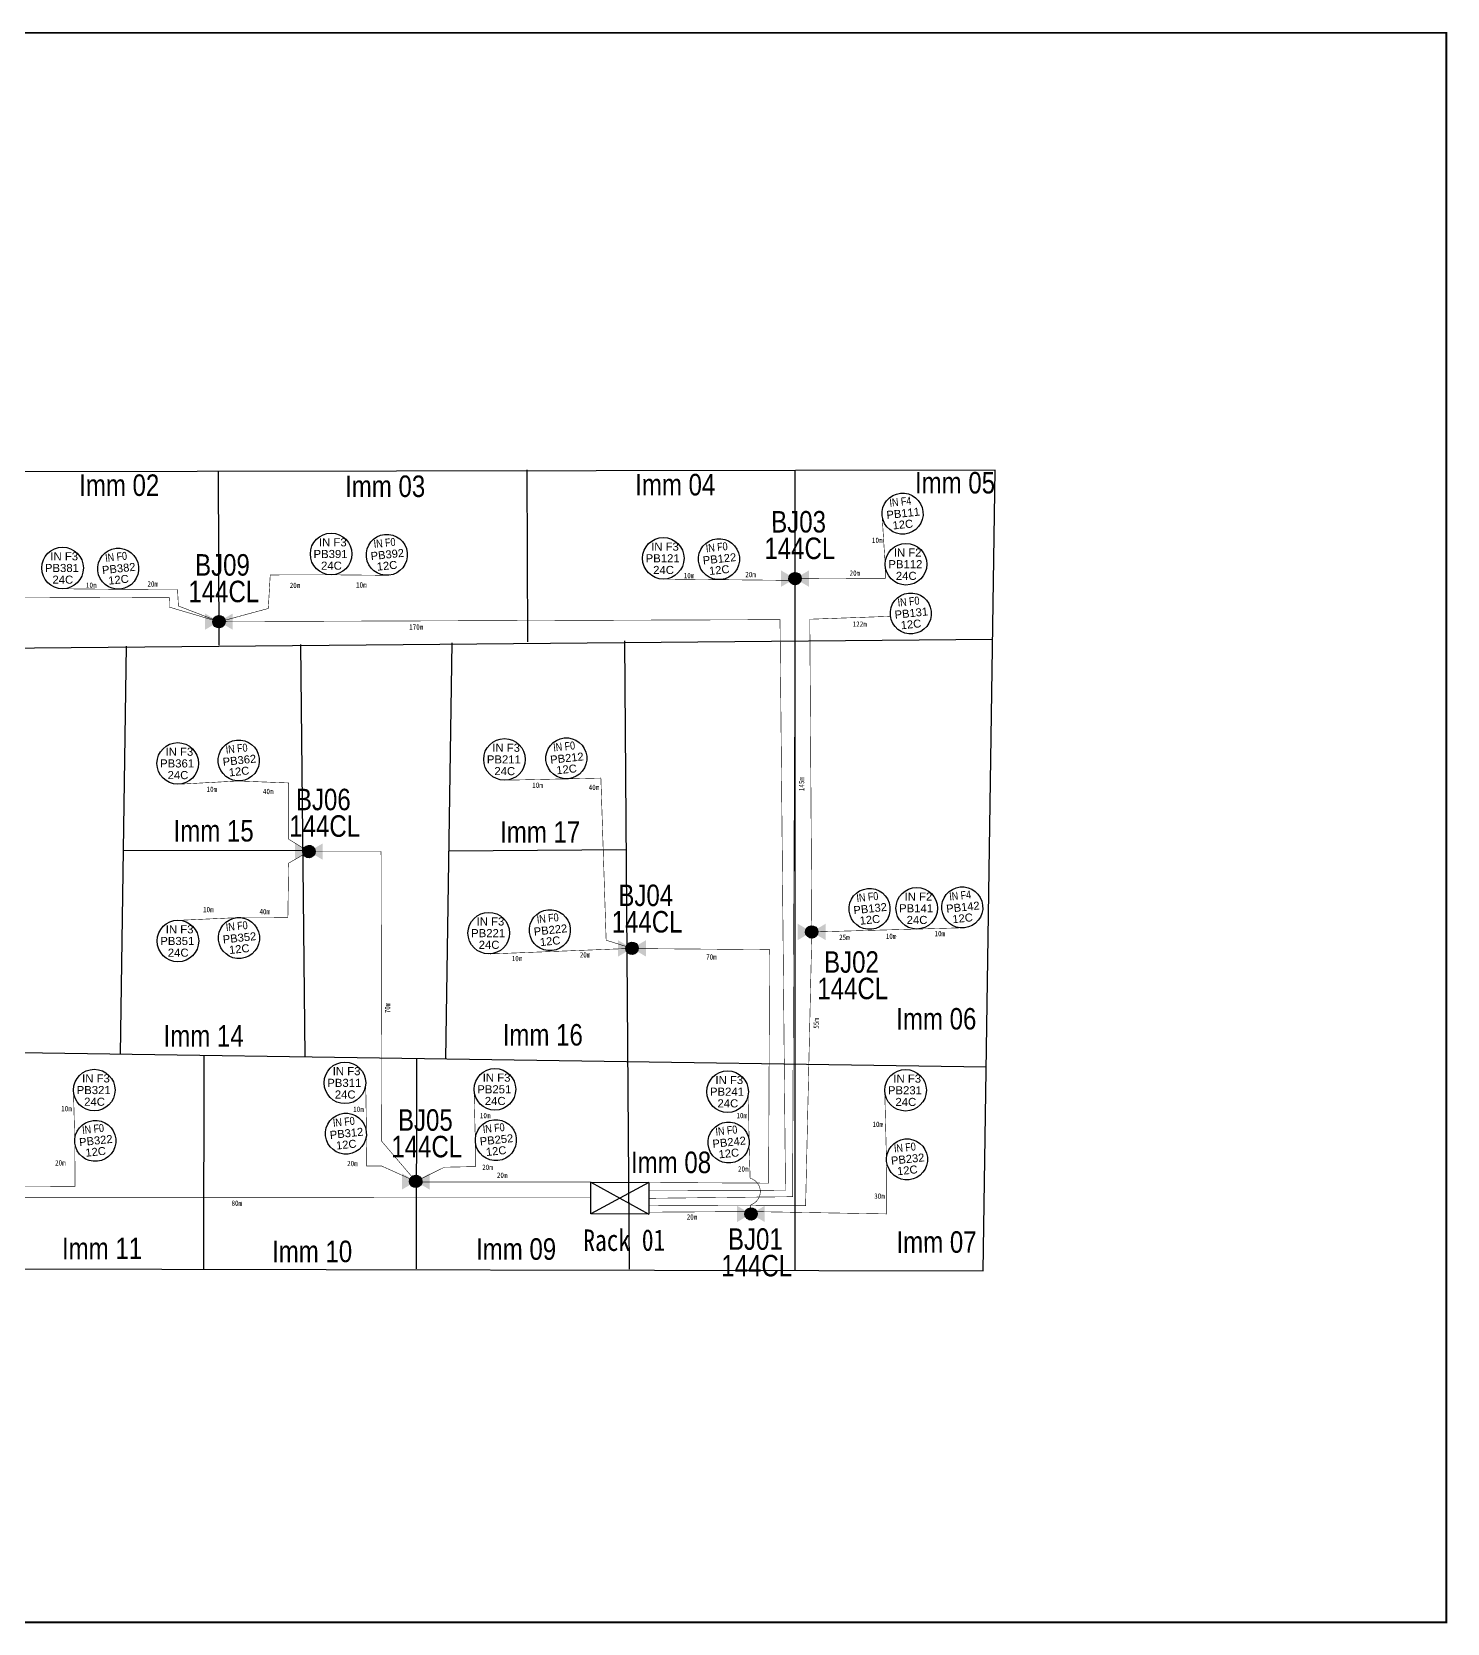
# Model space of a CAD drawing. Header units: metres. Extents: x 617888 to 618695, y 3705043 to 3706972.
# Drawn here: x 617964.1 to 618095.7, y 3706824.2 to 3706972.1 of the extents above; entities that cross this region are included whole.
import ezdxf

# ---------------------------------------------------------------- set-up
doc = ezdxf.new("R2010")
doc.units = ezdxf.units.M
doc.header["$MEASUREMENT"] = 0
doc.layers.get('0').update_dxf_attribs({"linetype": 'CONTINUOUS', "lineweight": 100})
for name, color, linetype in [('144C New Closure', 1, 'CONTINUOUS'), ('72C New Closure', 1, 'CONTINUOUS'), ('BOEDER', 7, 'CONTINUOUS'), ('FDT', 1, 'CONTINUOUS'), ('FDT TYPE1', 1, 'CONTINUOUS'), ('outline', 8, 'CONTINUOUS'), ('Slimbox 12fo', 200, 'CONTINUOUS'), ('Slimbox 24fo', 3, 'CONTINUOUS')]:
    doc.layers.add(name, color=color, linetype=linetype)
doc.layers.add('MICRO CABLE 144FO', color=3, linetype='CONTINUOUS', lineweight=20)
doc.layers.add('MICRO CABLE 48FO', color=6, linetype='CONTINUOUS', lineweight=20)
doc.styles.add('ARIAL', font='arial.ttf')
doc.styles.add('Notes', font='arial.ttf', dxfattribs={"height": 3})
doc.styles.get("Standard").update_dxf_attribs({"font": 'simhei.ttf'})

# ---------------------------------------------------------------- blocks, each defined once
blk = doc.blocks.new('A$C162cf0db')
at = {"layer": 'Slimbox 12fo'}
blk.add_ellipse((3.85, 3.85), major_axis=(-2.72, 2.72), ratio=1, start_param=3.926991, end_param=10.210176, dxfattribs=at)
at = {"layer": 'Slimbox 12fo', "style": 'Notes'}
for tag, p in [('OUT', (1.63, 5.37)), ('S002-1', (0.82, 3.15)), ('12C', (1.77, 1.06))]:
    blk.add_attdef(tag, p, '', height=1.5, dxfattribs=at)
blk = doc.blocks.new('A$Cc94eeee8')
at = {"layer": 'Slimbox 24fo'}
blk.add_ellipse((3.85, 3.85, -4.93), major_axis=(-2.72, 2.72), ratio=1, start_param=3.926991, end_param=10.210176, dxfattribs=at)
at = {"layer": 'Slimbox 24fo', "style": 'Notes'}
for tag, p in [('OUT', (1.6, 5.26)), ('S001-1', (0.59, 3.1)), ('24C', (1.98, 0.94))]:
    blk.add_attdef(tag, p, '', height=1.5, dxfattribs=at)
blk = doc.blocks.new('A$C1e5c36fa')
at = {"layer": 'FDT TYPE1', "lineweight": -3}
for p, q in [((5, 4.74), (1.1, 0)), ((0, 2.73), (6.1, 2.01))]:
    blk.add_line(p, q, dxfattribs=at)
blk.add_lwpolyline([(0, 2.73), (5, 4.74), (6.1, 2.01), (1.1, 0)], close=True, dxfattribs=at)
blk = doc.blocks.new('接头盒')
at = {"lineweight": 25}
h = blk.add_hatch(color=1, dxfattribs=at)
h.dxf.hatch_style = 1
edge = h.paths.add_edge_path()
edge.add_line((-0.01, -0.01), (-3.97, 2.31))
edge.add_line((-3.97, 2.31), (-3.97, -2.33))
edge.add_line((-3.97, -2.33), (-0.01, -0.01))
h.paths.add_polyline_path([(3.94, 2.31), (-0.01, -0.01), (3.94, -2.33)])
h = blk.add_hatch(color=1, dxfattribs=at)
h.dxf.hatch_style = 1
edge = h.paths.add_edge_path()
edge.add_ellipse((-0.01, -0.01), major_axis=(-0.14, 1.76), ratio=1, start_angle=135, end_angle=315)
edge.add_ellipse((-0.01, -0.01), major_axis=(-0.14, 1.76), ratio=1, start_angle=315, end_angle=495)
at = {"color": 1, "lineweight": 25}
for centre, major_axis in [((0, 0), (0.54, 1.68)), ((0.02, -0.04), (-0.13, 1.66))]:
    blk.add_ellipse(centre, major_axis=major_axis, ratio=1, start_param=5.497787, end_param=11.780972, dxfattribs=at)

msp = doc.modelspace()

# ---------------------------------------------------------------- linework, layer by layer
at = {"layer": 'BOEDER', "color": 0, "ltscale": 0.6, "const_width": 0.184}
msp.add_lwpolyline([(618095.63, 3706972.05), (617888.08, 3706972.05), (617888.09, 3706824.28), (618095.63, 3706824.28)], close=True, dxfattribs=at)
at = {"layer": 'BOEDER', "color": 0, "linetype": 'Continuous', "lineweight": -3, "const_width": 0.092}
msp.add_lwpolyline([(617911.24, 3706972.06), (618095.63, 3706972.06), (618095.63, 3706824.28), (617911.24, 3706824.28)], close=True, dxfattribs=at)
at = {"layer": 'MICRO CABLE 144FO', "const_width": 0.05, "elevation": 7.24}
for points in [[(618021.46, 3706863.69), (618034.84, 3706863.84), (618035.07, 3706921.3)], [(618021.47, 3706864.45), (618034.18, 3706864.42), (618033.67, 3706917.49), (617981.5, 3706917.31)], [(618016.09, 3706865.2), (617999.85, 3706865.21), (617996.62, 3706869), (617996.57, 3706895.94), (617989.85, 3706895.93)], [(618016.08, 3706863.73), (617959.42, 3706863.76), (617955.68, 3706866.48), (617955.83, 3706893.35)], [(618021.46, 3706863.05), (618036.05, 3706863), (618036.63, 3706888.45)], [(618021.47, 3706865.16), (618032.61, 3706865.1), (618032.7, 3706886.81), (618019.92, 3706886.91)], [(618021.45, 3706862.4), (618030.95, 3706862.46)]]:
    msp.add_lwpolyline(points, dxfattribs=at)
at = {"layer": 'MICRO CABLE 48FO', "const_width": 0.05}
for points in [[(618035.07, 3706921.3), (618043.47, 3706921.34), (618043.45, 3706922.61), (618043.16, 3706927.23)], [(618034.85, 3706921.14), (618022.74, 3706921.26)], [(618019.91, 3706886.93), (618017.5, 3706887.69), (618017.01, 3706902.76), (618008.03, 3706902.56)], [(617989.86, 3706895.92), (617987.97, 3706897.08), (617987.97, 3706902.31), (617983.26, 3706902.49), (617977.76, 3706902.19)], [(617989.84, 3706895.93), (617987.97, 3706894.85), (617987.9, 3706889.81), (617983.34, 3706889.79), (617977.85, 3706889.54)], [(618019.91, 3706886.93), (618006.69, 3706886.41)]]:
    msp.add_lwpolyline(points, dxfattribs=at)
at = {"layer": 'MICRO CABLE 48FO', "const_width": 0.05, "elevation": 7.24}
for points in [[(617981.49, 3706917.31), (617977.72, 3706918.76), (617977.64, 3706920.29), (617972.11, 3706920.31), (617966.93, 3706920.36)], [(617981.5, 3706917.29), (617986.08, 3706918.53), (617986.26, 3706921.65), (617991.93, 3706921.66), (617997.08, 3706921.61)], [(617981.49, 3706917.29), (617976.86, 3706918.66), (617976.87, 3706919.53), (617949.73, 3706919.64), (617944.57, 3706919.69)], [(618036.63, 3706888.45), (618036.44, 3706917.53), (618043.94, 3706917.8)], [(618036.63, 3706888.45), (618050.94, 3706888.85)], [(617959.42, 3706863.76), (617961.35, 3706864.82), (617968.11, 3706864.81), (617968.08, 3706869.02), (617967.96, 3706873.71)], [(617999.8, 3706865.26), (617996.6, 3706866.7), (617995.23, 3706866.7), (617995.21, 3706869.72), (617995.14, 3706874.45)], [(617999.8, 3706865.26), (618002.45, 3706866.58), (618005.33, 3706866.64), (618005.33, 3706869.1), (618005.22, 3706873.78)], [(618030.95, 3706862.46), (618043.55, 3706862.24), (618043.57, 3706867.26), (618043.41, 3706873.71)]]:
    msp.add_lwpolyline(points, dxfattribs=at)
msp.add_lwpolyline([(618030.95, 3706862.46), (618030.94, 3706863.08, 0.741977), (618030.89, 3706865.56), (618030.79, 3706868.84), (618030.73, 3706873.65)], format="xyb", dxfattribs=at)
at = {"layer": 'outline'}
for p, q in [((618053.69, 3706931.39), (617939.58, 3706931.19)), ((617981.5, 3706915.11), (617981.44, 3706931.32)), ((618010.22, 3706915.42), (618010.17, 3706931.41)), ((618035.07, 3706857), (618035.07, 3706931.36)), ((618052.57, 3706856.96), (618053.69, 3706931.39)), ((617939.26, 3706914.65), (618053.45, 3706915.67)), ((617972.87, 3706915.02), (617972.3, 3706877.12)), ((617989.52, 3706876.86), (617989.1, 3706915.19)), ((618003.15, 3706915.35), (618002.57, 3706876.66)), ((618019.22, 3706915.52), (618019.64, 3706857.11)), ((617972.58, 3706896.07), (617989.31, 3706896.03)), ((618002.86, 3706896), (618019.36, 3706896.12)), ((617938.53, 3706877.62), (618052.85, 3706875.9)), ((617980.08, 3706877), (617980.06, 3706857.14)), ((617999.86, 3706876.7), (617999.84, 3706857.13)), ((617938.13, 3706857.17), (618052.57, 3706856.96))]:
    msp.add_line(p, q, dxfattribs=at)

# ---------------------------------------------------------------- block references
at = {"layer": '144C New Closure', "linetype": 'ByBlock', "xscale": 0.3260256163212281, "yscale": 0.326025616324111, "zscale": 0.3260256163400876, "rotation": 0.02377155865601683}
for p in [(618035.07, 3706921.31), (617981.49, 3706917.31, 7.24), (617989.85, 3706895.93), (618036.62, 3706888.46, 7.24), (618019.91, 3706886.93), (617999.8, 3706865.26, 7.24), (618030.97, 3706862.24)]:
    msp.add_blockref('接头盒', p, dxfattribs=at)
at = {"layer": 'FDT', "rotation": 337.6689858570981}
msp.add_blockref('A$C1e5c36fa', (618015.05, 3706862.67, 7.24), dxfattribs=at)
at = {"layer": 'Slimbox 12fo'}
ref = msp.add_blockref('A$C162cf0db', (618043.37, 3706925.25), dxfattribs=dict(at, xscale=0.4959563047812433, yscale=0.4959563047812433, zscale=0.4959563047812433, rotation=6))
ref.add_attrib('12C', '12C', (618044.18, 3706925.87), dxfattribs={"height": 0.744, "rotation": 6, "style": 'Notes'})
ref.add_attrib('S002-1', 'PB111', (618043.61, 3706926.85), dxfattribs={"height": 0.744, "rotation": 6, "style": 'Notes'})
ref.add_attrib('OUT', 'IN F4', (618043.89, 3706927.98), dxfattribs={"height": 0.744, "rotation": 6, "style": 'Notes', "width": 0.8})
ref = msp.add_blockref('A$C162cf0db', (617995.4, 3706921.42), dxfattribs=dict(at, xscale=0.4959563047812433, yscale=0.4959563047812433, zscale=0.4959563047812433, rotation=6))
ref.add_attrib('12C', '12C', (617996.21, 3706922.04), dxfattribs={"height": 0.744, "rotation": 6, "style": 'Notes'})
ref.add_attrib('S002-1', 'PB392', (617995.64, 3706923.02), dxfattribs={"height": 0.744, "rotation": 6, "style": 'Notes'})
ref.add_attrib('OUT', 'IN F0', (617995.92, 3706924.15), dxfattribs={"height": 0.744, "rotation": 6, "style": 'Notes', "width": 0.8})
ref = msp.add_blockref('A$C162cf0db', (618026.29, 3706921.02), dxfattribs=dict(at, xscale=0.4959563047812433, yscale=0.4959563047812433, zscale=0.4959563047812433, rotation=6))
ref.add_attrib('12C', '12C', (618027.11, 3706921.64), dxfattribs={"height": 0.744, "rotation": 6, "style": 'Notes'})
ref.add_attrib('S002-1', 'PB122', (618026.53, 3706922.62), dxfattribs={"height": 0.744, "rotation": 6, "style": 'Notes'})
ref.add_attrib('OUT', 'IN F0', (618026.81, 3706923.75), dxfattribs={"height": 0.744, "rotation": 6, "style": 'Notes', "width": 0.8})
ref = msp.add_blockref('A$C162cf0db', (617970.42, 3706920.13), dxfattribs=dict(at, xscale=0.4959563047812433, yscale=0.4959563047812433, zscale=0.4959563047812433, rotation=6))
ref.add_attrib('12C', '12C', (617971.24, 3706920.74), dxfattribs={"height": 0.744, "rotation": 6, "style": 'Notes'})
ref.add_attrib('S002-1', 'PB382', (617970.66, 3706921.72), dxfattribs={"height": 0.744, "rotation": 6, "style": 'Notes'})
ref.add_attrib('OUT', 'IN F0', (617970.95, 3706922.86), dxfattribs={"height": 0.744, "rotation": 6, "style": 'Notes', "width": 0.8})
ref = msp.add_blockref('A$C162cf0db', (618044.13, 3706915.97), dxfattribs=dict(at, xscale=0.4959563047812433, yscale=0.4959563047812433, zscale=0.4959563047812433, rotation=6))
ref.add_attrib('12C', '12C', (618044.94, 3706916.59), dxfattribs={"height": 0.744, "rotation": 6, "style": 'Notes'})
ref.add_attrib('S002-1', 'PB131', (618044.37, 3706917.57), dxfattribs={"height": 0.744, "rotation": 6, "style": 'Notes'})
ref.add_attrib('OUT', 'IN F0', (618044.65, 3706918.7), dxfattribs={"height": 0.744, "rotation": 6, "style": 'Notes', "width": 0.8})
ref = msp.add_blockref('A$C162cf0db', (617981.63, 3706902.3), dxfattribs=dict(at, xscale=0.4959563047812433, yscale=0.4959563047812433, zscale=0.4959563047812433, rotation=6))
ref.add_attrib('12C', '12C', (617982.45, 3706902.91), dxfattribs={"height": 0.744, "rotation": 6, "style": 'Notes'})
ref.add_attrib('S002-1', 'PB362', (617981.88, 3706903.89), dxfattribs={"height": 0.744, "rotation": 6, "style": 'Notes'})
ref.add_attrib('OUT', 'IN F0', (617982.16, 3706905.03), dxfattribs={"height": 0.744, "rotation": 6, "style": 'Notes', "width": 0.8})
ref = msp.add_blockref('A$C162cf0db', (618012.1, 3706902.5), dxfattribs=dict(at, xscale=0.4959563047812433, yscale=0.4959563047812433, zscale=0.4959563047812433, rotation=6))
ref.add_attrib('12C', '12C', (618012.91, 3706903.11), dxfattribs={"height": 0.744, "rotation": 6, "style": 'Notes'})
ref.add_attrib('S002-1', 'PB212', (618012.34, 3706904.09), dxfattribs={"height": 0.744, "rotation": 6, "style": 'Notes'})
ref.add_attrib('OUT', 'IN F0', (618012.62, 3706905.23), dxfattribs={"height": 0.744, "rotation": 6, "style": 'Notes', "width": 0.8})
ref = msp.add_blockref('A$C162cf0db', (618040.3, 3706888.5), dxfattribs=dict(at, xscale=0.4959563047812433, yscale=0.4959563047812433, zscale=0.4959563047812433, rotation=6))
ref.add_attrib('12C', '12C', (618041.12, 3706889.12), dxfattribs={"height": 0.744, "rotation": 6, "style": 'Notes'})
ref.add_attrib('S002-1', 'PB132', (618040.54, 3706890.1), dxfattribs={"height": 0.744, "rotation": 6, "style": 'Notes'})
ref.add_attrib('OUT', 'IN F0', (618040.82, 3706891.23), dxfattribs={"height": 0.744, "rotation": 6, "style": 'Notes', "width": 0.8})
ref = msp.add_blockref('A$C162cf0db', (618048.92, 3706888.64, 7.24), dxfattribs=dict(at, xscale=0.4959563047812433, yscale=0.4959563047812433, zscale=0.4959563047812433, rotation=6))
ref.add_attrib('12C', '12C', (618049.74, 3706889.26, 7.24), dxfattribs={"height": 0.744, "rotation": 6, "style": 'Notes'})
ref.add_attrib('S002-1', 'PB142', (618049.17, 3706890.23, 7.24), dxfattribs={"height": 0.744, "rotation": 6, "style": 'Notes'})
ref.add_attrib('OUT', 'IN F4', (618049.45, 3706891.37, 7.24), dxfattribs={"height": 0.744, "rotation": 6, "style": 'Notes', "width": 0.8})
ref = msp.add_blockref('A$C162cf0db', (618010.57, 3706886.52), dxfattribs=dict(at, xscale=0.4959563047812433, yscale=0.4959563047812433, zscale=0.4959563047812433, rotation=6))
ref.add_attrib('12C', '12C', (618011.38, 3706887.13), dxfattribs={"height": 0.744, "rotation": 6, "style": 'Notes'})
ref.add_attrib('S002-1', 'PB222', (618010.81, 3706888.11), dxfattribs={"height": 0.744, "rotation": 6, "style": 'Notes'})
ref.add_attrib('OUT', 'IN F0', (618011.09, 3706889.25), dxfattribs={"height": 0.744, "rotation": 6, "style": 'Notes', "width": 0.8})
ref = msp.add_blockref('A$C162cf0db', (617981.65, 3706885.79), dxfattribs=dict(at, xscale=0.4959563047812433, yscale=0.4959563047812433, zscale=0.4959563047812433, rotation=6))
ref.add_attrib('12C', '12C', (617982.47, 3706886.4), dxfattribs={"height": 0.744, "rotation": 6, "style": 'Notes'})
ref.add_attrib('S002-1', 'PB352', (617981.89, 3706887.38), dxfattribs={"height": 0.744, "rotation": 6, "style": 'Notes'})
ref.add_attrib('OUT', 'IN F0', (617982.17, 3706888.52), dxfattribs={"height": 0.744, "rotation": 6, "style": 'Notes', "width": 0.8})
ref = msp.add_blockref('A$C162cf0db', (617991.6, 3706867.6, 7.24), dxfattribs=dict(at, xscale=0.4959563047812433, yscale=0.4959563047812433, zscale=0.4959563047812433, rotation=6))
ref.add_attrib('12C', '12C', (617992.42, 3706868.22, 7.24), dxfattribs={"height": 0.744, "rotation": 6, "style": 'Notes'})
ref.add_attrib('S002-1', 'PB312', (617991.84, 3706869.2, 7.24), dxfattribs={"height": 0.744, "rotation": 6, "style": 'Notes'})
ref.add_attrib('OUT', 'IN F0', (617992.13, 3706870.33, 7.24), dxfattribs={"height": 0.744, "rotation": 6, "style": 'Notes', "width": 0.8})
ref = msp.add_blockref('A$C162cf0db', (617968.29, 3706866.93, 7.24), dxfattribs=dict(at, xscale=0.4959563047812433, yscale=0.4959563047812433, zscale=0.4959563047812433, rotation=6))
ref.add_attrib('12C', '12C', (617969.11, 3706867.55, 7.24), dxfattribs={"height": 0.744, "rotation": 6, "style": 'Notes'})
ref.add_attrib('S002-1', 'PB322', (617968.53, 3706868.53, 7.24), dxfattribs={"height": 0.744, "rotation": 6, "style": 'Notes'})
ref.add_attrib('OUT', 'IN F0', (617968.81, 3706869.67, 7.24), dxfattribs={"height": 0.744, "rotation": 6, "style": 'Notes', "width": 0.8})
ref = msp.add_blockref('A$C162cf0db', (618005.54, 3706867, 14.48), dxfattribs=dict(at, xscale=0.4959563047812433, yscale=0.4959563047812433, zscale=0.4959563047812433, rotation=6))
ref.add_attrib('12C', '12C', (618006.36, 3706867.62, 14.48), dxfattribs={"height": 0.744, "rotation": 6, "style": 'Notes'})
ref.add_attrib('S002-1', 'PB252', (618005.79, 3706868.6, 14.48), dxfattribs={"height": 0.744, "rotation": 6, "style": 'Notes'})
ref.add_attrib('OUT', 'IN F0', (618006.07, 3706869.74, 14.48), dxfattribs={"height": 0.744, "rotation": 6, "style": 'Notes', "width": 0.8})
ref = msp.add_blockref('A$C162cf0db', (618027.19, 3706866.78, 7.24), dxfattribs=dict(at, xscale=0.4959563047812433, yscale=0.4959563047812433, zscale=0.4959563047812433, rotation=6))
ref.add_attrib('12C', '12C', (618028, 3706867.4, 7.24), dxfattribs={"height": 0.744, "rotation": 6, "style": 'Notes'})
ref.add_attrib('S002-1', 'PB242', (618027.43, 3706868.38, 7.24), dxfattribs={"height": 0.744, "rotation": 6, "style": 'Notes'})
ref.add_attrib('OUT', 'IN F0', (618027.71, 3706869.52, 7.24), dxfattribs={"height": 0.744, "rotation": 6, "style": 'Notes', "width": 0.8})
ref = msp.add_blockref('A$C162cf0db', (618043.78, 3706865.21), dxfattribs=dict(at, xscale=0.4959563047812433, yscale=0.4959563047812433, zscale=0.4959563047812433, rotation=6))
ref.add_attrib('12C', '12C', (618044.6, 3706865.83), dxfattribs={"height": 0.744, "rotation": 6, "style": 'Notes'})
ref.add_attrib('S002-1', 'PB232', (618044.03, 3706866.81), dxfattribs={"height": 0.744, "rotation": 6, "style": 'Notes'})
ref.add_attrib('OUT', 'IN F0', (618044.31, 3706867.94), dxfattribs={"height": 0.744, "rotation": 6, "style": 'Notes', "width": 0.8})
at = {"layer": 'Slimbox 24fo', "xscale": 0.5026234553735274, "yscale": 0.5026234553735274, "zscale": 0.5026234553735274}
for p, values in [((617989.99, 3706921.66, 2.48), {'24C': '24C', 'S001-1': 'PB391', 'OUT': 'IN F3'}), ((618020.88, 3706921.26, 2.48), {'24C': '24C', 'S001-1': 'PB121', 'OUT': 'IN F3'}), ((617965.01, 3706920.36, 2.48), {'24C': '24C', 'S001-1': 'PB381', 'OUT': 'IN F3'}), ((618043.45, 3706920.71, 2.48), {'24C': '24C', 'S001-1': 'PB112', 'OUT': 'IN F2'}), ((617975.72, 3706902.19, 2.48), {'24C': '24C', 'S001-1': 'PB361', 'OUT': 'IN F3'}), ((618006.11, 3706902.56, 2.48), {'24C': '24C', 'S001-1': 'PB211', 'OUT': 'IN F3'}), ((618044.45, 3706888.72, 9.72), {'24C': '24C', 'S001-1': 'PB141', 'OUT': 'IN F2'}), ((617975.74, 3706885.68, 2.48), {'24C': '24C', 'S001-1': 'PB351', 'OUT': 'IN F3'}), ((618004.65, 3706886.41, 2.48), {'24C': '24C', 'S001-1': 'PB221', 'OUT': 'IN F3'}), ((617991.27, 3706872.49, 9.72), {'24C': '24C', 'S001-1': 'PB311', 'OUT': 'IN F3'}), ((617967.96, 3706871.82, 9.72), {'24C': '24C', 'S001-1': 'PB321', 'OUT': 'IN F3'}), ((618005.22, 3706871.89, 16.96), {'24C': '24C', 'S001-1': 'PB251', 'OUT': 'IN F3'}), ((618026.86, 3706871.67, 9.72), {'24C': '24C', 'S001-1': 'PB241', 'OUT': 'IN F3'}), ((618043.41, 3706871.8, 2.48), {'24C': '24C', 'S001-1': 'PB231', 'OUT': 'IN F3'})]:
    msp.add_blockref('A$Cc94eeee8', p, dxfattribs=at).add_auto_attribs(values)

# ---------------------------------------------------------------- texts
at = {"layer": '144C New Closure', "style": 'ARIAL', "width": 0.8}
for s, p in [('BJ03', (618032.85, 3706925.59, -4.78)), ('BJ09', (617979.27, 3706921.58, 2.47)), ('BJ06', (617988.65, 3706899.77, -4.78)), ('BJ04', (618018.64, 3706890.86, -4.78)), ('BJ02', (618037.77, 3706884.66, -4.78)), ('BJ05', (617998.14, 3706869.97, -4.78)), ('BJ01', (618028.83, 3706858.9, 2.47))]:
    msp.add_text(s, height=2, rotation=0.0238, dxfattribs=at).set_placement(p)
at = {"layer": '72C New Closure', "style": 'ARIAL', "width": 0.8}
for p in [(618032.22, 3706923.12, -4.78), (617978.65, 3706919.11, 2.47), (617988.03, 3706897.3, -4.78), (618018.02, 3706888.4, -4.78), (618037.14, 3706882.2, -4.78), (617997.52, 3706867.5, -4.78), (618028.21, 3706856.43, 2.47)]:
    msp.add_text('144CL', height=2, rotation=0.0238, dxfattribs=at).set_placement(p)
at = {"layer": 'FDT TYPE1', "lineweight": -3, "width": 0.8}
msp.add_text('Rack 01', height=2, rotation=0.1881, dxfattribs=at).set_placement((618015.38, 3706858.79, 13.67))
at = {"layer": 'MICRO CABLE 144FO', "width": 0.8}
for s, rotation, p in [('170m', 359.9156, (617999.18, 3706916.56, 2.37)), ('145m', 89.9156, (618035.92, 3706901.55, 2.37)), ('70m', 359.9156, (618026.8, 3706885.88, 2.37)), ('70m', 89.9156, (617997.42, 3706880.9, 2.37)), ('55m', 89.9156, (618037.28, 3706879.46, 2.37)), ('20m', 359.9156, (618007.34, 3706865.59, 2.37)), ('80m', 359.9156, (617982.66, 3706862.99, 2.37)), ('20m', 359.9156, (618024.99, 3706861.7, 2.37))]:
    msp.add_text(s, height=0.5, rotation=rotation, dxfattribs=at).set_placement(p)
at = {"layer": 'MICRO CABLE 48FO', "width": 0.8}
for s, p in [('10m', (618042.22, 3706924.62, 2.37)), ('10m', (618024.72, 3706921.33, 2.37)), ('20m', (618030.44, 3706921.44, 2.37)), ('20m', (618040.14, 3706921.57, 2.37)), ('10m', (617969.12, 3706920.45, 2.37)), ('20m', (617974.84, 3706920.56, 2.37)), ('20m', (617988.07, 3706920.43, 2.37)), ('10m', (617994.24, 3706920.47, 2.37)), ('122m', (618040.43, 3706916.83, 2.37)), ('10m', (617980.34, 3706901.47, 2.37)), ('40m', (617985.58, 3706901.27, 2.37)), ('10m', (618010.63, 3706901.85, 2.37)), ('40m', (618015.88, 3706901.65, 2.37)), ('10m', (617980.01, 3706890.29, 2.37)), ('40m', (617985.26, 3706890.09, 2.37)), ('25m', (618039.17, 3706887.71, 2.37)), ('10m', (618043.51, 3706887.81, 2.37)), ('10m', (618048.04, 3706888.05, 2.37)), ('20m', (618015.05, 3706886.08, 2.37)), ('10m', (618008.72, 3706885.74, 2.37)), ('10m', (617966.82, 3706871.78, 2.37)), ('10m', (617993.98, 3706871.72, 2.37)), ('10m', (618005.76, 3706871.14, 2.37)), ('10m', (618029.62, 3706871.14, 2.37)), ('10m', (618042.27, 3706870.32, 2.37)), ('20m', (617966.25, 3706866.74, 2.37)), ('20m', (617993.41, 3706866.68, 2.37)), ('20m', (618005.98, 3706866.33, 2.37)), ('20m', (618029.76, 3706866.17, 2.37)), ('30m', (618042.43, 3706863.65, 2.37))]:
    msp.add_text(s, height=0.5, rotation=359.9156, dxfattribs=at).set_placement(p)
at = {"layer": 'outline', "style": 'ARIAL', "width": 0.8}
for s, p in [(' Imm 02', (617967.87, 3706928.99, -4.78)), (' Imm 03', (617992.6, 3706928.89, -4.78)), (' Imm 04', (618019.58, 3706929.04, -4.78)), (' Imm 05', (618045.6, 3706929.22, -4.78)), (' Imm 15', (617976.65, 3706896.86, -4.78)), (' Imm 17', (618007.02, 3706896.75, -4.78)), (' Imm 06', (618043.86, 3706879.38, -4.78)), (' Imm 14', (617975.72, 3706877.79, -4.78)), (' Imm 16', (618007.26, 3706877.89, -4.78)), (' Imm 08', (618019.19, 3706866.03, -4.78)), (' Imm 11', (617966.27, 3706858.03, -4.78)), (' Imm 10', (617985.81, 3706857.75, -4.78)), (' Imm 09', (618004.78, 3706857.97, -4.78)), (' Imm 07', (618043.88, 3706858.62, -4.78))]:
    msp.add_text(s, height=2, rotation=0.0238, dxfattribs=at).set_placement(p)

doc.saveas('drawing.dxf')
